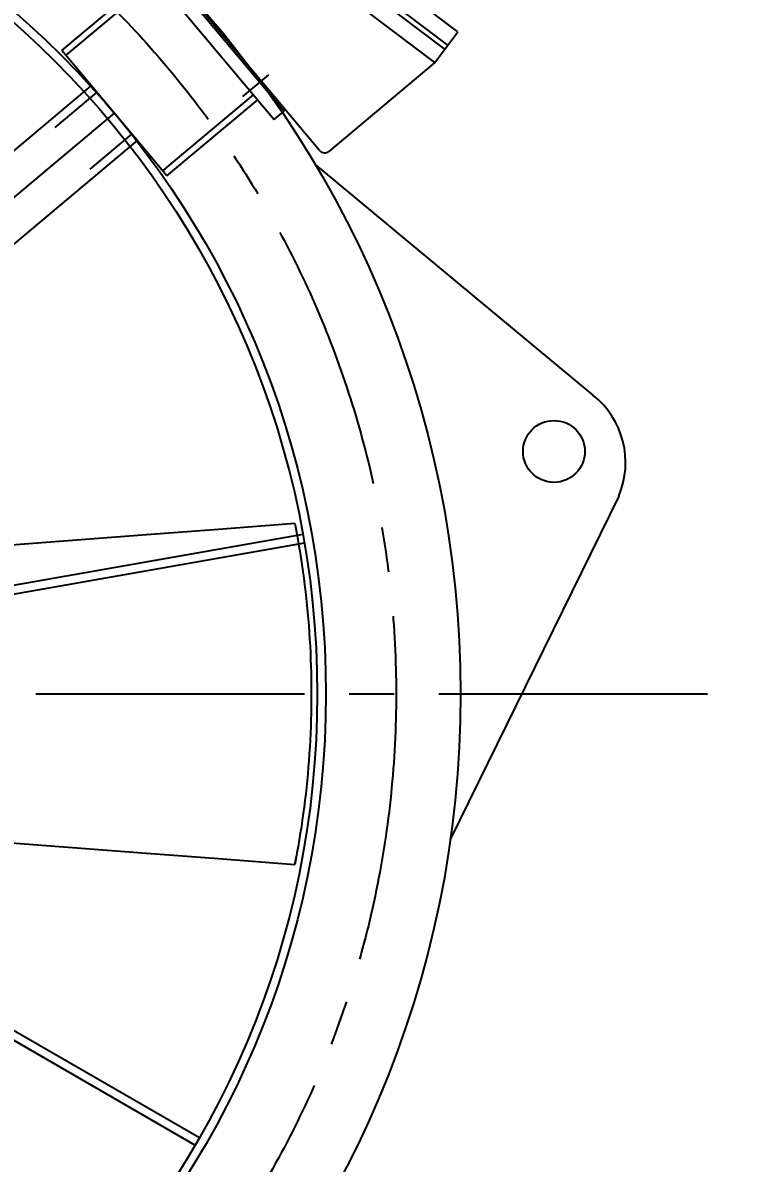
# Model space of a CAD drawing. Header units: millimetres. Extents: x -69382 to 174843, y -46375 to 101648.
# Drawn here: x -66408 to -65382, y -20554 to -18962 of the extents above; entities that cross this region are included whole.
import ezdxf

# ---------------------------------------------------------------- set-up
doc = ezdxf.new("R2010")
doc.units = ezdxf.units.MM
doc.header["$LTSCALE"] = 1000
for name, pattern in [('CENTER', [50.8, 31.75, -6.35, 6.35, -6.35]), ('CENTER2', [1.125, 0.75, -0.125, 0.125, -0.125]), ('HIDDEN', [0.375, 0.25, -0.125]), ('PHANTOM', [2.5, 1.25, -0.25, 0.25, -0.25, 0.25, -0.25])]:
    doc.linetypes.add(name, pattern=pattern)
for name, color, linetype in [('1', 3, 'Continuous'), ('2', 2, 'Continuous'), ('CEN', 1, 'CENTER'), ('DIM1', 1, 'Continuous'), ('HID', 3, 'HIDDEN'), ('PHA', 6, 'PHANTOM')]:
    doc.layers.add(name, color=color, linetype=linetype)
doc.styles.add('WGTXT', font='DotumChe.ttf')
doc.dimstyles.new('DIM-01', dxfattribs={"dimscale": 100, "dimtxt": 3, "dimasz": 0.6, "dimexe": 0, "dimexo": 0, "dimgap": 1, "dimtad": 1, "dimdec": 0, "dimrnd": 0.001, "dimzin": 1, "dimdsep": 46, "dimlunit": 6, "dimtxsty": 'WGTXT', "dimblk": 'DOT', "dimcen": 0, "dimclrd": 1, "dimclre": 1, "dimclrt": 3, "dimadec": 4, "dimazin": 0, "dimtfac": 1, "dimtdec": 0, "dimtix": 1, "dimtmove": 2, "dimatfit": 3, "dimldrblk": 'DOT', "dimfxl": 1.5, "dimlwd": -1, "dimarcsym": 0})

# ---------------------------------------------------------------- blocks, each defined once
blk = doc.blocks.new('QQQ')
at = {"color": 4, "linetype": 'Continuous'}
for p, q in [((297.09, 481.38), (311.34, 504.11)), ((297.09, 481.38), (311.34, 504.11)), ((526.01, 369.5), (311.34, 504.11)), ((526.01, 369.5), (311.34, 504.11)), ((519.81, 359.61), (305.14, 494.23)), ((519.81, 359.61), (305.14, 494.23)), ((517.95, 356.65), (303.29, 491.26)), ((517.95, 356.65), (303.29, 491.26)), ((511.75, 346.76), (297.09, 481.38)), ((511.75, 346.76), (297.09, 481.38)), ((308.95, 473.94), (285.39, 437.27)), ((308.95, 473.94), (285.39, 437.27)), ((436.96, 278.57), (285.39, 430.67)), ((511.75, 346.76), (526.01, 369.5)), ((511.75, 346.76), (526.01, 369.5)), ((511.75, 346.76), (443.56, 278.57)), ((511.75, 346.76), (443.56, 278.57)), ((332.45, 251.62), (251.62, 332.45)), ((-17.68, 17.68), (274.36, 309.71)), ((31.76, 67.12), (274.36, 309.71)), ((17.68, -17.68), (309.71, 274.36)), ((58.95, 23.6), (309.71, 274.36)), ((-17.68, 17.68), (17.68, -17.68))]:
    blk.add_line(p, q, dxfattribs=at)
for p, q in [((297.45, 403.51), (303.81, 409.88)), ((303.81, 409.88), (409.88, 303.81)), ((297.45, 403.51), (403.51, 297.45)), ((251.62, 332.45), (310.07, 390.89)), ((332.45, 251.62), (390.89, 310.07)), ((403.51, 297.45), (409.88, 303.81))]:
    blk.add_line(p, q)
at = {"color": 4}
blk.add_line((0, 0), (292.04, 292.04), dxfattribs=at)
at = {"color": 4, "linetype": 'Continuous'}
blk.add_lwpolyline([(509.17, 380.06), (507.89, 396.38), (506.98, 404.6), (505.88, 411.69), (504.6, 417.84), (503.13, 423.21), (501.47, 427.94), (499.64, 432.13), (497.7, 435.89), (495.66, 439.39), (493.51, 442.72), (491.26, 445.9), (488.92, 448.96), (486.5, 451.9), (484.02, 454.73), (481.48, 457.48), (478.88, 460.16), (476.24, 462.78), (473.54, 465.38), (470.78, 467.97), (467.96, 470.55), (465.06, 473.14), (462.09, 475.74), (459.04, 478.38), (455.9, 481.08), (452.69, 483.81), (449.42, 486.58), (446.11, 489.37), (442.81, 492.16), (439.52, 494.93), (436.29, 497.66), (433.15, 500.33), (430.12, 502.92), (427.21, 505.42), (424.39, 507.83), (421.64, 510.16), (418.94, 512.39), (416.26, 514.51), (413.57, 516.51), (410.85, 518.38), (408.07, 520.09), (405.22, 521.62), (402.29, 522.94), (399.28, 524.02), (396.2, 524.86), (393.06, 525.45), (389.87, 525.77), (386.64, 525.84), (383.39, 525.67), (380.14, 525.29), (376.98, 524.76), (373.92, 524.11), (371.02, 523.4), (368.3, 522.66), (365.84, 521.94), (363.7, 521.28), (361.81, 520.68), (359.54, 519.89), (356.65, 518.29), (353.97, 515.86), (351.61, 512.96), (349.03, 509.27), (345.77, 504.28), (341.51, 497.55), (335.95, 488.69)], dxfattribs=at)
blk.add_lwpolyline([(509.17, 380.06), (507.89, 396.38), (506.98, 404.6), (505.88, 411.69), (504.6, 417.84), (503.13, 423.21), (501.47, 427.94), (499.64, 432.13), (497.7, 435.89), (495.66, 439.39), (493.51, 442.72), (491.26, 445.9), (488.92, 448.96), (486.5, 451.9), (484.02, 454.73), (481.48, 457.48), (478.88, 460.16), (476.24, 462.78), (473.54, 465.38), (470.78, 467.97), (467.96, 470.55), (465.06, 473.14), (462.09, 475.74), (459.04, 478.38), (455.9, 481.08), (452.69, 483.81), (449.42, 486.58), (446.11, 489.37), (442.81, 492.16), (439.52, 494.93), (436.29, 497.66), (433.15, 500.33), (430.12, 502.92), (427.21, 505.42), (424.39, 507.83), (421.64, 510.16), (418.94, 512.39), (416.26, 514.51), (413.57, 516.51), (410.85, 518.38), (408.07, 520.09), (405.22, 521.62), (402.29, 522.94), (399.28, 524.02), (396.2, 524.86), (393.06, 525.45), (389.87, 525.77), (386.64, 525.84), (383.39, 525.67), (380.14, 525.29), (376.98, 524.76), (373.92, 524.11), (371.02, 523.4), (368.3, 522.66), (365.84, 521.94), (363.7, 521.28), (361.81, 520.68), (359.54, 519.89), (356.65, 518.29), (353.97, 515.86), (351.61, 512.96), (349.03, 509.27), (345.77, 504.28), (341.51, 497.55), (335.95, 488.69)], dxfattribs=at)
for centre, start, end in [((288.69, 433.97), 135, 225), ((288.69, 433.97), 135, 225), ((440.26, 281.87), 225, 315), ((440.26, 281.87), 225, 315)]:
    blk.add_arc(centre, 4.67, start, end, dxfattribs=at)
at = {"layer": 'CEN'}
for p, q in [((311.51, 380.41), (328.11, 397)), ((380.41, 311.51), (397, 328.11))]:
    blk.add_line(p, q, dxfattribs=at)
at = {"layer": 'HID'}
for p, q in [((255.08, 329.54), (313.25, 387.71)), ((329.54, 255.08), (387.71, 313.25)), ((-13.44, 13.44), (278.6, 305.47)), ((13.44, -13.44), (305.47, 278.6))]:
    blk.add_line(p, q, dxfattribs=at)
blk = doc.blocks.new('새G')
at = {"color": 3, "linetype": 'Continuous'}
for p, q in [((-197.46, 31.77), (-616.02, 105.57)), ((-614.98, 111.48), (-196.42, 37.68)), ((-542.76, -309.9), (-174.69, -97.39)), ((-171.69, -102.59), (-539.76, -315.09))]:
    blk.add_line(p, q, dxfattribs=at)
blk = doc.blocks.new('IMPELLER')
blk.add_line((23126.64, 14779.47), (23126.63, 14779.42))
at = {"flags": 128}
for points in [[(23125.71, 14774.65), (23124.83, 14769.81), (23124, 14765.07), (23123.2, 14760.32), (23122.45, 14755.57), (23121.73, 14750.83), (23121.05, 14746.1), (23120.41, 14741.37), (23119.81, 14736.64), (23119.24, 14731.91), (23118.71, 14727.18), (23118.21, 14722.45), (23117.76, 14717.72), (23117.34, 14713), (23116.95, 14708.27), (23116.61, 14703.55), (23116.29, 14698.83), (23116.02, 14694.11), (23115.78, 14689.39), (23115.58, 14684.67), (23115.41, 14679.95), (23115.28, 14675.23), (23115.19, 14670.52), (23115.13, 14665.81), (23115.11, 14661.09), (23115.12, 14656.38), (23115.17, 14651.67), (23115.25, 14646.96), (23115.37, 14642.26), (23115.53, 14637.55), (23115.72, 14632.86), (23115.95, 14628.16), (23116.21, 14623.48), (23116.51, 14618.79), (23116.84, 14614.12), (23117.21, 14609.45), (23117.61, 14604.78), (23118.05, 14600.12), (23118.52, 14595.47), (23119.03, 14590.82), (23119.57, 14586.18), (23120.15, 14581.56), (23120.76, 14576.94), (23121.4, 14572.33), (23122.08, 14567.74), (23122.79, 14563.16), (23123.53, 14558.61), (23124.3, 14554.07), (23125.11, 14549.55), (23125.92, 14545.16), (23126.63, 14541.46)], [(23126.26, 14777.75), (23126.24, 14777.62), (23126.21, 14777.49), (23126.19, 14777.36), (23126.17, 14777.23), (23126.14, 14777.1), (23126.12, 14776.97), (23126.1, 14776.84), (23126.07, 14776.71), (23126.05, 14776.58), (23126.03, 14776.45), (23126.01, 14776.32), (23125.98, 14776.19), (23125.96, 14776.07), (23125.94, 14775.94), (23125.91, 14775.81), (23125.89, 14775.68), (23125.87, 14775.55), (23125.85, 14775.42), (23125.82, 14775.29), (23125.8, 14775.16), (23125.78, 14775.04), (23125.76, 14774.91), (23125.74, 14774.78), (23125.71, 14774.65)], [(23126.63, 14779.42), (23126.61, 14779.38), (23126.6, 14779.34), (23126.59, 14779.29), (23126.57, 14779.24), (23126.56, 14779.18), (23126.54, 14779.12), (23126.53, 14779.05), (23126.51, 14778.98), (23126.49, 14778.91), (23126.48, 14778.83), (23126.46, 14778.76), (23126.44, 14778.68), (23126.43, 14778.61), (23126.41, 14778.53), (23126.4, 14778.45), (23126.38, 14778.37), (23126.37, 14778.29), (23126.35, 14778.22), (23126.33, 14778.14), (23126.32, 14778.06), (23126.3, 14777.98), (23126.29, 14777.9), (23126.28, 14777.83), (23126.26, 14777.75)], [(23126.64, 14779.47), (23179.96, 14775.41), (23233.28, 14771.37), (23339.94, 14763.32), (23553.25, 14747.24)], [(23553.25, 14573.66), (23339.93, 14557.6), (23233.28, 14549.56), (23179.95, 14545.52), (23126.63, 14541.45)], [(23126.25, 14543.3), (23126.22, 14543.43), (23126.2, 14543.55), (23126.18, 14543.68), (23126.15, 14543.8), (23126.13, 14543.92), (23126.11, 14544.05), (23126.09, 14544.17), (23126.06, 14544.3), (23126.04, 14544.42), (23126.02, 14544.54), (23126, 14544.67), (23125.97, 14544.79), (23125.95, 14544.92), (23125.93, 14545.04), (23125.91, 14545.16), (23125.88, 14545.29), (23125.86, 14545.41), (23125.84, 14545.53), (23125.82, 14545.66), (23125.8, 14545.78), (23125.77, 14545.9), (23125.75, 14546.03), (23125.73, 14546.15), (23125.71, 14546.27)], [(23126.62, 14541.5), (23126.61, 14541.54), (23126.6, 14541.59), (23126.59, 14541.64), (23126.57, 14541.7), (23126.56, 14541.77), (23126.54, 14541.84), (23126.52, 14541.91), (23126.51, 14541.98), (23126.49, 14542.06), (23126.47, 14542.14), (23126.46, 14542.22), (23126.44, 14542.3), (23126.42, 14542.39), (23126.41, 14542.47), (23126.39, 14542.55), (23126.37, 14542.64), (23126.36, 14542.72), (23126.34, 14542.8), (23126.32, 14542.89), (23126.31, 14542.97), (23126.29, 14543.05), (23126.28, 14543.14), (23126.26, 14543.22), (23126.25, 14543.3)]]:
    blk.add_lwpolyline(points, dxfattribs=at)
blk = doc.blocks.new('_Dot')
at = {"layer": 'DIM1'}
blk.add_line((0, 0), (-1, 0), dxfattribs=at)
at = {"layer": 'DIM1', "const_width": 0.5}
blk.add_lwpolyline([(-0.25, 0, 1), (0.25, 0, 1)], format="xyb", close=True, dxfattribs=at)
blk = doc.blocks.new('*D542')
at = {"color": 1, "linetype": 'ByBlock', "lineweight": -2, "transparency": 16777216}
for p, q in [((-66747.1, -18449.2), (-62475.1, -18449.2)), ((-66747.1, -21349.2), (-62475.1, -21349.2))]:
    blk.add_line(p, q, dxfattribs=at)
at = {"color": 1, "transparency": 16777216}
blk.add_line((-62475.1, -18649.2), (-62475.1, -21149.2), dxfattribs=at)
at = {"layer": 'Defpoints', "color": 0, "linetype": 'ByBlock', "transparency": 16777216}
for p in [(-67247.1, -18449.2), (-67247.1, -21349.2), (-62475.1, -21349.2)]:
    blk.add_point(p, dxfattribs=at)
at = {"color": 1, "linetype": 'ByBlock', "transparency": 16777216, "xscale": 200, "yscale": 200, "zscale": 200}
for p, rotation in [((-62475.1, -18449.2), 90), ((-62475.1, -21349.2), 270)]:
    blk.add_blockref('_Dot', p, dxfattribs=dict(at, rotation=rotation))
at = {"color": 3, "linetype": 'ByBlock', "transparency": 16777216, "insert": (-62930.4, -19899.2), "char_height": 500, "attachment_point": 5, "rotation": 90, "style": 'WGTXT'}
blk.add_mtext('De', dxfattribs=at)
blk = doc.blocks.new('*D543')
at = {"color": 1, "linetype": 'ByBlock', "lineweight": -2, "transparency": 16777216}
for p, q in [((-66747.1, -18649.2), (-64148.1, -18649.2)), ((-66747.1, -21149.2), (-64148.1, -21149.2))]:
    blk.add_line(p, q, dxfattribs=at)
at = {"color": 1, "transparency": 16777216}
blk.add_line((-64148.1, -18849.2), (-64148.1, -20949.2), dxfattribs=at)
at = {"layer": 'Defpoints', "color": 0, "linetype": 'ByBlock', "transparency": 16777216}
for p in [(-67247.1, -18649.2), (-67247.1, -21149.2), (-64148.1, -21149.2)]:
    blk.add_point(p, dxfattribs=at)
at = {"color": 1, "linetype": 'ByBlock', "transparency": 16777216, "xscale": 200, "yscale": 200, "zscale": 200}
for p, rotation in [((-64148.1, -18649.2), 90), ((-64148.1, -21149.2), 270)]:
    blk.add_blockref('_Dot', p, dxfattribs=dict(at, rotation=rotation))
at = {"color": 3, "linetype": 'ByBlock', "transparency": 16777216, "insert": (-64598.4, -19899.2), "char_height": 500, "attachment_point": 5, "rotation": 90, "style": 'WGTXT'}
blk.add_mtext('D', dxfattribs=at)

msp = doc.modelspace()

# ---------------------------------------------------------------- linework, layer by layer
at = {"color": 3}
for p, q in [((-65999.6695, -19160.0628), (-65612.3112, -19481.7562)), ((-65576.3215, -19622.7951), (-65811.4512, -20102.4445))]:
    msp.add_line(p, q, dxfattribs=at)
msp.add_circle((-67247.1365, -19899.2016), 1450, dxfattribs=at)
for radius in [1262, 1250, 1250]:
    msp.add_circle((-67247.1365, -19899.2016), radius)
msp.add_arc((-65686.7646, -19575.8662), 120, 336.9786317, 51.6513913, dxfattribs=at)
at = {"layer": '1', "color": 1, "linetype": 'CENTER2', "ltscale": 0.5}
msp.add_line((-65452.5098, -19899.2016), (-69037.334, -19899.2016), dxfattribs=at)
msp.add_circle((-67247.1365, -19899.2016), 1360, dxfattribs=at)
at = {"layer": '2'}
msp.add_circle((-65666.7646, -19560.4049), 43.2, dxfattribs=at)

# ---------------------------------------------------------------- block references
at = {"xscale": -2, "yscale": 2, "zscale": 2}
for name, p in [('새G', (-67247.1365, -19899.2016)), ('IMPELLER', (-19775.2181, -49220.1012))]:
    msp.add_blockref(name, p, dxfattribs=at)
at = {"layer": 'PHA', "xscale": 2, "yscale": 2, "zscale": 2, "rotation": 355.0000000001338}
msp.add_blockref('QQQ', (-66913.1411, -19618.9462), dxfattribs=at)

# ---------------------------------------------------------------- dimensions: what is measured, and where the dimension line sits
at = {"linetype": 'ByBlock'}
for base, p1, p2, text, picture, middle in [((-62475.1145, -21349.2016), (-67247.1365, -18449.2016), (-67247.1365, -21349.2016), 'De', '*D542', (-62930.4407, -19899.2016)), ((-64148.0991, -21149.2016), (-67247.1365, -18649.2016), (-67247.1365, -21149.2016), 'D', '*D543', (-64598.432, -19899.2016))]:
    dim = msp.add_linear_dim(base=base, p1=p1, p2=p2, angle=90, text=text, dimstyle='DIM-01', override={"dimtxt": 5, "dimasz": 2, "dimexo": 5, "dimgap": 2, "dimfxl": 1.25}, dxfattribs=at)
    dim.commit()
    dim.dimension.update_dxf_attribs({"geometry": picture, "text_midpoint": middle})

doc.saveas('drawing.dxf')
